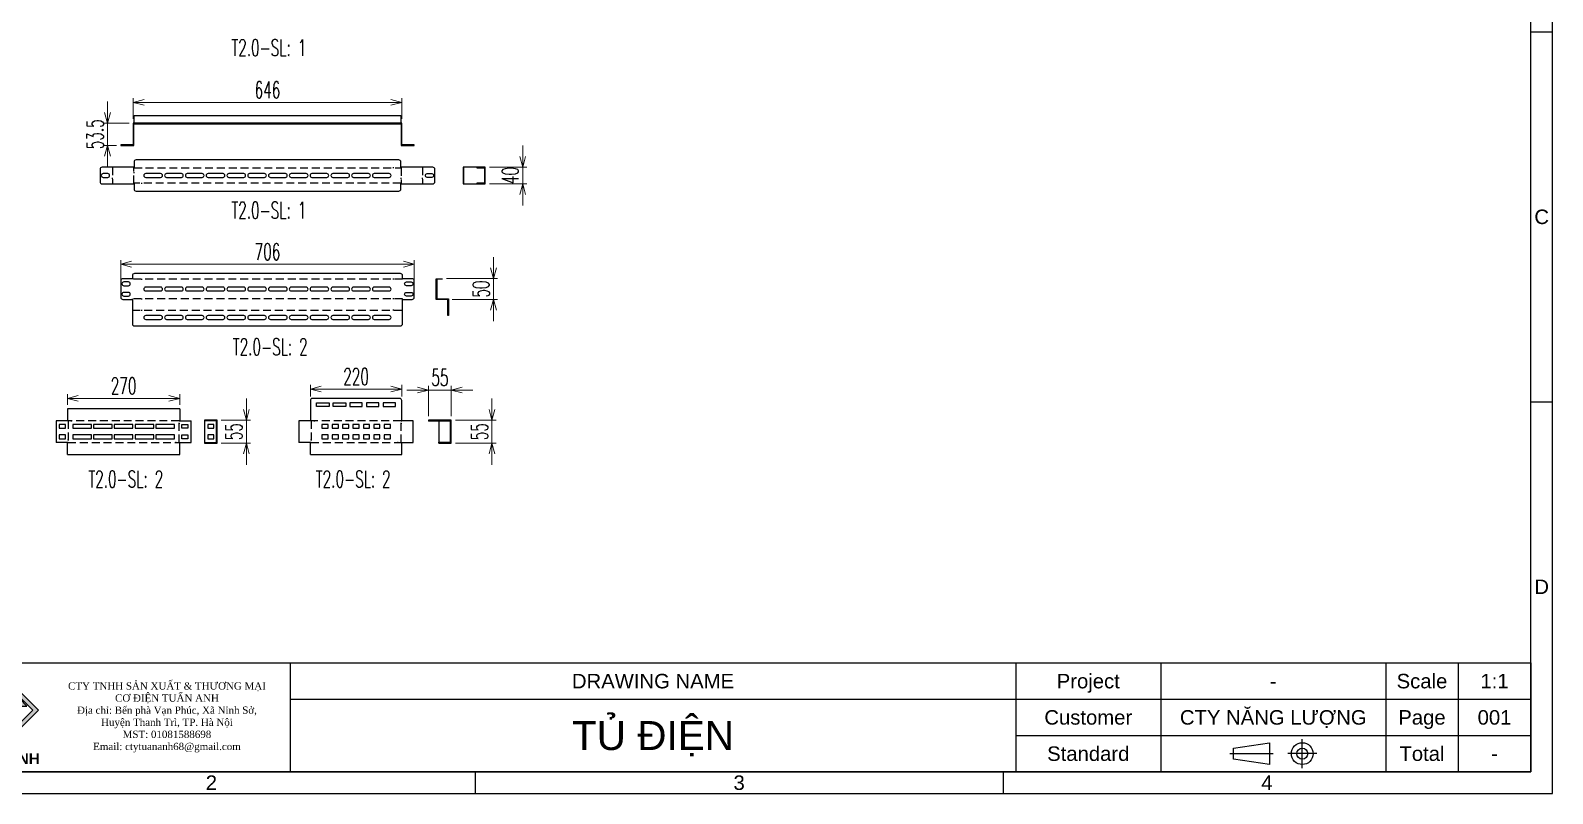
# Model space of a CAD drawing. Header units: millimetres. Extents: x -4798 to 103231, y 23514 to 54248.
# Drawn here: x 18999 to 22660, y 38868 to 40704 of the extents above; entities that cross this region are included whole.
import ezdxf
from ezdxf.enums import TextEntityAlignment as Align

# ---------------------------------------------------------------- set-up
doc = ezdxf.new("R2010")
doc.units = ezdxf.units.MM
doc.header["$LTSCALE"] = 3
doc.linetypes.add('HIDDEN', pattern=[9.525, 6.35, -3.175])
doc.layers.add('@.DIM', color=8, linetype='Continuous', transparency=0.2)
for name, color, linetype in [('@.HIDDEN', 8, 'HIDDEN'), ('@.TEXT', 7, 'Continuous'), ('@.VISIBLE', 7, 'Continuous'), ('dim', 7, 'Continuous')]:
    doc.layers.add(name, color=color, linetype=linetype)
doc.styles.add('Ann_w01', font='romans.shx', dxfattribs={"width": 0.6, "bigfont": 'chineset.shx'})
doc.styles.add('Arial', font='arial.ttf')
doc.dimstyles.new('Dim 01_SC20', dxfattribs={"dimscale": 20, "dimtxt": 2, "dimasz": 1.3, "dimexe": 0.5, "dimexo": 0.5, "dimgap": 0.5, "dimtad": 1, "dimdec": 1, "dimzin": 12, "dimdsep": 46, "dimtxsty": 'Ann_w01', "dimblk": 'OPEN30', "dimcen": 1.5, "dimclrd": 6, "dimclre": 6, "dimclrt": 3, "dimadec": 1, "dimazin": 3, "dimtm": 1e-09, "dimtfac": 1, "dimtdec": 1, "dimtix": 1, "dimtmove": 0, "dimatfit": 3, "dimldrblk": 'OPEN30', "dimfxl": 0, "dimtolj": 1, "dimlwd": 0, "dimlwe": 0, "dimarcsym": 0})

# ---------------------------------------------------------------- blocks, each defined once
blk = doc.blocks.new('Standard ISO')
at = {"color": 6}
for p, q in [((-6, 0), (0, 0)), ((6, 0), (2, 0)), ((4, -2), (4, 2))]:
    blk.add_line(p, q, dxfattribs=at)
blk.add_lwpolyline([(-0.5, 1.5), (-0.5, -1.5), (-5.5, -0.75), (-5.5, 0.75), (-0.5, 1.5)])
for radius in [1.5, 0.75]:
    blk.add_circle((4, 0), radius)
blk = doc.blocks.new('A$C4dbb82d6')
at = {"layer": '@.VISIBLE'}
h = blk.add_hatch(color=30, dxfattribs=at)
h.dxf.hatch_style = 1
h.paths.add_polyline_path([(0.21, 4.97), (3.62, 1.56), (3.62, 5.97), (1.92, 5.97), (1.3, 5.35), (3.12, 5.35), (3.12, 2.59), (0.74, 4.97), (3.75, 7.98), (3.75, 8.51)])
h = blk.add_hatch(color=150, dxfattribs=at)
h.dxf.hatch_style = 1
h.paths.add_polyline_path([(6.76, 4.97), (4.37, 2.59), (4.37, 5.35), (6.2, 5.35), (5.58, 5.97), (3.88, 5.97), (3.88, 1.56), (7.29, 4.97), (3.75, 8.51), (3.75, 7.98)])
at = {"layer": '@.VISIBLE', "color": 30}
blk.add_lwpolyline([(3.62, 5.97), (3.62, 1.56), (0.21, 4.97), (3.75, 8.51), (3.75, 7.98), (0.74, 4.97), (3.12, 2.59), (3.12, 5.35), (1.3, 5.35), (1.92, 5.97)], close=True, dxfattribs=at)
at = {"layer": '@.VISIBLE', "color": 150}
blk.add_lwpolyline([(3.88, 5.97), (3.88, 1.56), (7.29, 4.97), (3.75, 8.51), (3.75, 7.98), (6.76, 4.97), (4.37, 2.59), (4.37, 5.35), (6.2, 5.35), (5.58, 5.97)], close=True, dxfattribs=at)
at = {"layer": '@.VISIBLE', "color": 30, "insert": (3.75, 0.51), "char_height": 1, "attachment_point": 5, "style": 'Ann_w01'}
blk.add_mtext_dynamic_manual_height_columns('{\\fArial|b1|i0|c0|p34;\\W1;TUAN ANH}', width=7.5, gutter_width=49.6, heights=[0], dxfattribs=at)
blk = doc.blocks.new('KHUNG BAN VE (Made by Tung)')
at = {"layer": '@.VISIBLE', "color": 8}
for p, q in [((294, 105), (297, 105)), ((294, 54), (297, 54)), ((123, 18), (123, 3)), ((223, 18), (223, 3)), ((243, 18), (243, 3)), ((274, 18), (274, 3)), ((284, 18), (284, 3)), ((123, 13), (294, 13)), ((223, 8), (294, 8)), ((148.5, 3), (148.5, 0)), ((221.25, 3), (221.25, 0))]:
    blk.add_line(p, q, dxfattribs=at)
for points in [[(0, 0), (297, 0), (297, 210), (0, 210)], [(3, 3), (294, 3), (294, 207), (3, 207)], [(3, 18), (294, 18), (294, 3), (3, 3)]]:
    blk.add_lwpolyline(points, close=True, dxfattribs=at)
at = {"xscale": 1.5, "yscale": 1.5, "zscale": 1.5}
blk.add_blockref('A$C4dbb82d6', (77.375, 4.041), dxfattribs=at)
blk.add_blockref('Standard ISO', (258.5, 5.5))
at = {"layer": '@.TEXT', "color": 1, "style": 'Arial'}
for s, p in [('C', (295.5, 79.5)), ('D', (295.5, 28.5)), ('2', (112.125, 1.5)), ('3', (184.875, 1.5)), ('4', (257.625, 1.5))]:
    blk.add_text(s, height=2, dxfattribs=at).set_placement(p, align=Align.MIDDLE_CENTER)
at = {"layer": '@.TEXT', "color": 2, "style": 'Arial'}
for s, p in [('DRAWING NAME', (173, 15.5)), ('Project', (233, 15.5)), ('Scale', (279, 15.5)), ('Customer', (233, 10.5)), ('Page', (279, 10.5)), ('Standard', (233, 5.5)), ('Total', (279, 5.5))]:
    blk.add_text(s, height=2, dxfattribs=at).set_placement(p, align=Align.MIDDLE_CENTER)
at = {"layer": '@.TEXT', "color": 1, "style": 'Arial'}
for tag, height, p in [('DESIGNER_NAME', 2, (38, 15.5)), ('PROJECT_CODE', 2, (258.5, 15.5)), ('SCALE', 2, (289, 15.5)), ('APPROVED_NAME', 2, (38, 10.5)), ('CUSTOMER_NAME', 2, (258.5, 10.5)), ('PAGE', 2, (289, 10.5)), ('DRAWING_NAME', 4, (173, 8)), ('TOTAL', 2, (289, 5.5))]:
    blk.add_attdef(tag, text='', height=height, dxfattribs=at).set_placement(p, align=Align.MIDDLE_CENTER)
at = {"layer": '@.VISIBLE', "color": 30, "insert": (106, 10.5), "char_height": 1, "attachment_point": 5, "style": 'Ann_w01'}
blk.add_mtext_dynamic_manual_height_columns('{\\fTimes New Roman|b0|i0|c0|p18;\\W1;CTY TNHH SẢN XUẤT & THƯƠNG MẠI CƠ ĐIỆN TUẤN ANH\\PĐịa chỉ: Bến phà Vạn Phúc, Xã Ninh Sở, Huyện Thanh Trì, TP. Hà Nội\\PMST: 01081588698\\PEmail: ctytuananh68@gmail.com}', width=28.70976, gutter_width=99.197, heights=[0], dxfattribs=at)
blk = doc.blocks.new('_Open30')
at = {"color": 0, "linetype": 'ByBlock', "lineweight": -2}
for p, q in [((-1, 0.27), (0, 0)), ((0, 0), (-1, -0.27)), ((0, 0), (-1, 0))]:
    blk.add_line(p, q, dxfattribs=at)
blk = doc.blocks.new('*D263')
at = {"layer": '@.VISIBLE', "color": 6, "lineweight": 0}
for p, q in [((19671.9, 39823.3), (19671.9, 39850.9)), ((19697.9, 39840.9), (19865.9, 39840.9)), ((19891.9, 39823.3), (19891.9, 39850.9))]:
    blk.add_line(p, q, dxfattribs=at)
at = {"layer": 'Defpoints', "color": 0}
for p in [(19891.9, 39840.9), (19671.9, 39813.3), (19891.9, 39813.3)]:
    blk.add_point(p, dxfattribs=at)
at = {"layer": '@.VISIBLE', "color": 6, "lineweight": 0, "xscale": 26, "yscale": 26, "zscale": 26, "rotation": 180}
blk.add_blockref('_Open30', (19671.9, 39840.9), dxfattribs=at)
at = {"layer": '@.VISIBLE', "color": 6, "lineweight": 0, "xscale": 26, "yscale": 26, "zscale": 26}
blk.add_blockref('_Open30', (19891.9, 39840.9), dxfattribs=at)
at = {"layer": '@.VISIBLE', "color": 3, "insert": (19781.9, 39870.9), "char_height": 40, "attachment_point": 5, "style": 'Ann_w01'}
blk.add_mtext('\\A1;220', dxfattribs=at)
blk = doc.blocks.new('*D264')
at = {"layer": '@.VISIBLE', "color": 6, "lineweight": 0}
for p, q in [((20108.8, 39791.9), (20108.8, 39817.9)), ((20021, 39765.9), (20118.8, 39765.9)), ((20108.8, 39765.9), (20108.8, 39710.9)), ((20021, 39710.9), (20118.8, 39710.9)), ((20108.8, 39684.9), (20108.8, 39658.9))]:
    blk.add_line(p, q, dxfattribs=at)
at = {"layer": 'Defpoints', "color": 0}
for p in [(20011, 39765.9), (20011, 39710.9), (20108.8, 39710.9)]:
    blk.add_point(p, dxfattribs=at)
at = {"layer": '@.VISIBLE', "color": 6, "lineweight": 0, "xscale": 26, "yscale": 26, "zscale": 26}
for p, rotation in [((20108.8, 39765.9), 270), ((20108.8, 39710.9), 90)]:
    blk.add_blockref('_Open30', p, dxfattribs=dict(at, rotation=rotation))
at = {"layer": '@.VISIBLE', "color": 3, "insert": (20078.8, 39738.4), "char_height": 40, "attachment_point": 5, "rotation": 90, "style": 'Ann_w01'}
blk.add_mtext('\\A1;55', dxfattribs=at)
blk = doc.blocks.new('*U274')
at = {"layer": '@.VISIBLE'}
for points in [[(-7.5, 8), (7.5, 8), (7.5, 17), (-7.5, 17)], [(-7.5, -17), (7.5, -17), (7.5, -8), (-7.5, -8)]]:
    blk.add_lwpolyline(points, close=True, dxfattribs=at)
blk = doc.blocks.new('*U275')
at = {"layer": '@.VISIBLE', "color": 0, "linetype": 'ByBlock', "lineweight": -2}
for p in [(0, 0), (25, 0), (50, 0), (75, 0), (100, 0), (125, 0), (150, 0)]:
    blk.add_blockref('*U274', p, dxfattribs=at)
blk = doc.blocks.new('*D276')
at = {"layer": '@.DIM', "color": 6, "lineweight": 0}
for p, q in [((19517.9, 39791.9), (19517.9, 39817.9)), ((19457.5, 39765.9), (19527.9, 39765.9)), ((19517.9, 39765.9), (19517.9, 39710.9)), ((19457.5, 39710.9), (19527.9, 39710.9)), ((19517.9, 39684.9), (19517.9, 39658.9))]:
    blk.add_line(p, q, dxfattribs=at)
at = {"layer": 'Defpoints', "color": 0}
for p in [(19447.5, 39765.9), (19447.5, 39710.9), (19517.9, 39710.9)]:
    blk.add_point(p, dxfattribs=at)
at = {"layer": '@.DIM', "color": 6, "lineweight": 0, "xscale": 26, "yscale": 26, "zscale": 26}
for p, rotation in [((19517.9, 39765.9), 270), ((19517.9, 39710.9), 90)]:
    blk.add_blockref('_Open30', p, dxfattribs=dict(at, rotation=rotation))
at = {"layer": '@.DIM', "color": 3, "insert": (19487.9, 39738.4), "char_height": 40, "attachment_point": 5, "rotation": 90, "style": 'Ann_w01'}
blk.add_mtext('\\A1;55', dxfattribs=at)
blk = doc.blocks.new('*D277')
at = {"layer": '@.DIM', "color": 6, "lineweight": 0}
for p, q in [((19087.6, 39803.3), (19087.6, 39828.4)), ((19331.6, 39818.4), (19113.6, 39818.4)), ((19357.6, 39803.3), (19357.6, 39828.4))]:
    blk.add_line(p, q, dxfattribs=at)
at = {"layer": 'Defpoints', "color": 0}
for p in [(19087.6, 39818.4), (19087.6, 39793.3), (19357.6, 39793.3)]:
    blk.add_point(p, dxfattribs=at)
at = {"layer": '@.DIM', "color": 6, "lineweight": 0, "xscale": 26, "yscale": 26, "zscale": 26, "rotation": 180}
blk.add_blockref('_Open30', (19087.6, 39818.4), dxfattribs=at)
at = {"layer": '@.DIM', "color": 6, "lineweight": 0, "xscale": 26, "yscale": 26, "zscale": 26}
blk.add_blockref('_Open30', (19357.6, 39818.4), dxfattribs=at)
at = {"layer": '@.DIM', "color": 3, "insert": (19222.6, 39848.4), "char_height": 40, "attachment_point": 5, "style": 'Ann_w01'}
blk.add_mtext('\\A1;270', dxfattribs=at)
blk = doc.blocks.new('*U278')
at = {"color": 1}
blk.add_lwpolyline([(-22.5, -4.5), (22.5, -4.5), (22.5, 4.5), (-22.5, 4.5)], close=True, dxfattribs=at)
blk = doc.blocks.new('*U279')
at = {"color": 0, "linetype": 'ByBlock', "lineweight": -2}
for p in [(0, 0), (50, 0), (100, 0), (150, 0), (200, 0)]:
    blk.add_blockref('*U278', p, dxfattribs=at)
blk = doc.blocks.new('*U280')
at = {"color": 1}
blk.add_lwpolyline([(-22.5, -4.5), (22.5, -4.5), (22.5, 4.5), (-22.5, 4.5)], close=True, dxfattribs=at)
blk = doc.blocks.new('*U281')
at = {"color": 0, "linetype": 'ByBlock', "lineweight": -2}
for p in [(0, 0), (50, 0), (100, 0), (150, 0), (200, 0)]:
    blk.add_blockref('*U280', p, dxfattribs=at)
blk = doc.blocks.new('*U286')
at = {"layer": '@.VISIBLE'}
blk.add_lwpolyline([(-18, -4.5), (18, -4.5, 0.414214), (22.5, 0), (22.5, 0, 0.414214), (18, 4.5), (-18, 4.5, 0.414214), (-22.5, 0), (-22.5, 0, 0.414214)], format="xyb", close=True, dxfattribs=at)
blk = doc.blocks.new('*U287')
at = {"layer": '@.VISIBLE', "color": 0, "linetype": 'ByBlock', "lineweight": -2}
for p in [(0, 0), (50, 0), (100, 0), (150, 0), (200, 0), (250, 0), (300, 0), (350, 0), (400, 0), (450, 0), (500, 0), (550, 0)]:
    blk.add_blockref('*U286', p, dxfattribs=at)
blk = doc.blocks.new('Oval 20x9')
at = {"layer": '@.VISIBLE', "color": 2}
blk.add_lwpolyline([(-5.5, -4.5), (5.5, -4.5, 0.414214), (10, 0), (10, 0, 0.414214), (5.5, 4.5), (-5.5, 4.5, 0.414214), (-10, 0), (-10, 0, 0.414214)], format="xyb", close=True, dxfattribs=at)
blk = doc.blocks.new('*D288')
at = {"layer": 'Defpoints', "color": 0}
for p in [(19215.8, 40141.3), (19215.8, 40061.5), (19921.8, 40061.5)]:
    blk.add_point(p, dxfattribs=at)
at = {"layer": 'dim', "color": 6, "lineweight": 0}
for p, q in [((19215.8, 40071.5), (19215.8, 40151.3)), ((19895.8, 40141.3), (19241.8, 40141.3)), ((19921.8, 40071.5), (19921.8, 40151.3))]:
    blk.add_line(p, q, dxfattribs=at)
at = {"layer": 'dim', "color": 6, "lineweight": 0, "xscale": 26, "yscale": 26, "zscale": 26, "rotation": 180}
blk.add_blockref('_Open30', (19215.8, 40141.3), dxfattribs=at)
at = {"layer": 'dim', "color": 6, "lineweight": 0, "xscale": 26, "yscale": 26, "zscale": 26}
blk.add_blockref('_Open30', (19921.8, 40141.3), dxfattribs=at)
at = {"layer": 'dim', "color": 3, "insert": (19568.8, 40171.3), "char_height": 40, "attachment_point": 5, "style": 'Ann_w01'}
blk.add_mtext('\\A1;706', dxfattribs=at)
blk = doc.blocks.new('*U289')
at = {"layer": '@.VISIBLE'}
blk.add_lwpolyline([(-18, -4.5), (18, -4.5, 0.414214), (22.5, 0), (22.5, 0, 0.414214), (18, 4.5), (-18, 4.5, 0.414214), (-22.5, 0), (-22.5, 0, 0.414214)], format="xyb", close=True, dxfattribs=at)
blk = doc.blocks.new('*U290')
at = {"layer": '@.VISIBLE', "color": 0, "linetype": 'ByBlock', "lineweight": -2}
for p in [(0, 0), (50, 0), (100, 0), (150, 0), (200, 0), (250, 0), (300, 0), (350, 0), (400, 0), (450, 0), (500, 0), (550, 0)]:
    blk.add_blockref('*U289', p, dxfattribs=at)
blk = doc.blocks.new('*U291')
at = {"layer": '@.VISIBLE'}
blk.add_lwpolyline([(-18, -4.5), (18, -4.5, 0.414214), (22.5, 0), (22.5, 0, 0.414214), (18, 4.5), (-18, 4.5, 0.414214), (-22.5, 0), (-22.5, 0, 0.414214)], format="xyb", close=True, dxfattribs=at)
blk = doc.blocks.new('*U292')
at = {"layer": '@.VISIBLE', "color": 0, "linetype": 'ByBlock', "lineweight": -2}
for p in [(0, 0), (50, 0), (100, 0), (150, 0), (200, 0), (250, 0), (300, 0), (350, 0), (400, 0), (450, 0), (500, 0), (550, 0)]:
    blk.add_blockref('*U291', p, dxfattribs=at)
blk = doc.blocks.new('*D296')
at = {"layer": 'Defpoints', "color": 0}
for p in [(19891.8, 40530.6), (19245.8, 40480.6), (19891.8, 40480.6)]:
    blk.add_point(p, dxfattribs=at)
at = {"layer": 'dim', "color": 6, "lineweight": 0}
for p, q in [((19245.8, 40490.6), (19245.8, 40540.6)), ((19891.8, 40490.6), (19891.8, 40540.6)), ((19271.8, 40530.6), (19865.8, 40530.6))]:
    blk.add_line(p, q, dxfattribs=at)
at = {"layer": 'dim', "color": 6, "lineweight": 0, "xscale": 26, "yscale": 26, "zscale": 26, "rotation": 180}
blk.add_blockref('_Open30', (19245.8, 40530.6), dxfattribs=at)
at = {"layer": 'dim', "color": 6, "lineweight": 0, "xscale": 26, "yscale": 26, "zscale": 26}
blk.add_blockref('_Open30', (19891.8, 40530.6), dxfattribs=at)
at = {"layer": 'dim', "color": 3, "insert": (19568.8, 40560.6), "char_height": 40, "attachment_point": 5, "style": 'Ann_w01'}
blk.add_mtext('\\A1;646', dxfattribs=at)
blk = doc.blocks.new('*D297')
at = {"layer": 'Defpoints', "color": 0}
for p in [(19183.9, 40480.6), (19245.8, 40480.6), (19215.8, 40427.1)]:
    blk.add_point(p, dxfattribs=at)
at = {"layer": 'dim', "color": 6, "lineweight": 0}
for p, q in [((19183.9, 40506.6), (19183.9, 40532.6)), ((19235.8, 40480.6), (19173.9, 40480.6)), ((19183.9, 40427.1), (19183.9, 40480.6)), ((19205.8, 40427.1), (19173.9, 40427.1)), ((19183.9, 40401.1), (19183.9, 40375.1))]:
    blk.add_line(p, q, dxfattribs=at)
at = {"layer": 'dim', "color": 6, "lineweight": 0, "xscale": 26, "yscale": 26, "zscale": 26}
for p, rotation in [((19183.9, 40480.6), 270), ((19183.9, 40427.1), 90)]:
    blk.add_blockref('_Open30', p, dxfattribs=dict(at, rotation=rotation))
at = {"layer": 'dim', "color": 3, "insert": (19153.9, 40453.9), "char_height": 40, "attachment_point": 5, "rotation": 90, "style": 'Ann_w01'}
blk.add_mtext('\\A1;53.5', dxfattribs=at)
blk = doc.blocks.new('*D318')
at = {"layer": '@.VISIBLE', "color": 6, "lineweight": 0}
for p, q in [((20182.8, 40400.6), (20182.8, 40426.6)), ((20102.7, 40374.6), (20192.8, 40374.6)), ((20182.8, 40334.6), (20182.8, 40374.6)), ((20102.7, 40334.6), (20192.8, 40334.6)), ((20182.8, 40308.6), (20182.8, 40282.6))]:
    blk.add_line(p, q, dxfattribs=at)
at = {"layer": 'Defpoints', "color": 0}
for p in [(20092.7, 40374.6), (20182.8, 40374.6), (20092.7, 40334.6)]:
    blk.add_point(p, dxfattribs=at)
at = {"layer": '@.VISIBLE', "color": 6, "lineweight": 0, "xscale": 26, "yscale": 26, "zscale": 26}
for p, rotation in [((20182.8, 40374.6), 270), ((20182.8, 40334.6), 90)]:
    blk.add_blockref('_Open30', p, dxfattribs=dict(at, rotation=rotation))
at = {"layer": '@.VISIBLE', "color": 3, "insert": (20152.8, 40354.6), "char_height": 40, "attachment_point": 5, "rotation": 90, "style": 'Ann_w01'}
blk.add_mtext('\\A1;40', dxfattribs=at)
blk = doc.blocks.new('*D319')
at = {"layer": '@.VISIBLE', "color": 6, "lineweight": 0}
for p, q in [((20112.5, 40132.5), (20112.5, 40158.5)), ((19999.3, 40106.5), (20122.5, 40106.5)), ((20112.5, 40106.5), (20112.5, 40056.5)), ((20012.8, 40056.5), (20122.5, 40056.5)), ((20112.5, 40030.5), (20112.5, 40004.5))]:
    blk.add_line(p, q, dxfattribs=at)
at = {"layer": 'Defpoints', "color": 0}
for p in [(19989.3, 40106.5), (20002.8, 40056.5), (20112.5, 40056.5)]:
    blk.add_point(p, dxfattribs=at)
at = {"layer": '@.VISIBLE', "color": 6, "lineweight": 0, "xscale": 26, "yscale": 26, "zscale": 26}
for p, rotation in [((20112.5, 40106.5), 270), ((20112.5, 40056.5), 90)]:
    blk.add_blockref('_Open30', p, dxfattribs=dict(at, rotation=rotation))
at = {"layer": '@.VISIBLE', "color": 3, "insert": (20082.5, 40081.5), "char_height": 40, "attachment_point": 5, "rotation": 90, "style": 'Ann_w01'}
blk.add_mtext('\\A1;50', dxfattribs=at)
blk = doc.blocks.new('*D320')
at = {"layer": '@.VISIBLE', "color": 6, "lineweight": 0}
for p, q in [((19956, 39775.9), (19956, 39848.6)), ((20011, 39775.9), (20011, 39848.6)), ((19930, 39838.6), (19904, 39838.6)), ((20011, 39838.6), (19956, 39838.6)), ((20037, 39838.6), (20063, 39838.6))]:
    blk.add_line(p, q, dxfattribs=at)
at = {"layer": 'Defpoints', "color": 0}
for p in [(19956, 39838.6), (19956, 39765.9), (20011, 39765.9)]:
    blk.add_point(p, dxfattribs=at)
at = {"layer": '@.VISIBLE', "color": 6, "lineweight": 0, "xscale": 26, "yscale": 26, "zscale": 26}
blk.add_blockref('_Open30', (19956, 39838.6), dxfattribs=at)
at = {"layer": '@.VISIBLE', "color": 6, "lineweight": 0, "xscale": 26, "yscale": 26, "zscale": 26, "rotation": 180}
blk.add_blockref('_Open30', (20011, 39838.6), dxfattribs=at)
at = {"layer": '@.VISIBLE', "color": 3, "insert": (19983.5, 39868.6), "char_height": 40, "attachment_point": 5, "style": 'Ann_w01'}
blk.add_mtext('\\A1;55', dxfattribs=at)

msp = doc.modelspace()

# ---------------------------------------------------------------- linework, layer by layer
for p, q in [((20039.2, 40354.58), (20040.7, 40354.58)), ((20039.2, 40354.58), (20040.7, 40354.58)), ((20040.7, 40374.58), (20040.7, 40334.58))]:
    msp.add_line(p, q)
msp.add_lwpolyline([(20039.2, 40334.58), (20092.7, 40334.58), (20092.7, 40374.58), (20039.2, 40374.58)], close=True)
msp.add_lwpolyline([(20072.7, 40374.58), (20072.7, 40373.08), (20091.2, 40373.08), (20091.2, 40336.08), (20072.7, 40336.08), (20072.7, 40334.58)])
at = {"layer": '@.HIDDEN', "linetype": 'HIDDEN'}
for p, q in [((19196.16, 40374.58), (19196.16, 40334.58)), ((19941.36, 40374.58), (19941.36, 40334.58)), ((19243.76, 40030.37), (19893.76, 40030.37))]:
    msp.add_line(p, q, dxfattribs=at)
msp.add_lwpolyline([(19890.46, 40335.88), (19247.06, 40335.88), (19247.06, 40373.28), (19890.46, 40373.28)], close=True, dxfattribs=at)
for points in [[(19893.76, 40105.17), (19243.76, 40105.17)], [(19893.76, 40057.77), (19243.76, 40057.77)]]:
    msp.add_lwpolyline(points, dxfattribs=at)
at = {"layer": '@.HIDDEN'}
for points in [[(19088.87, 39712.23), (19356.27, 39712.23), (19356.27, 39764.63), (19088.87, 39764.63)], [(19673.6, 39712.23), (19890.2, 39712.23), (19890.2, 39764.63), (19673.6, 39764.63)]]:
    msp.add_lwpolyline(points, close=True, dxfattribs=at)
at = {"layer": '@.VISIBLE', "color": 1}
for p, q in [((19196.16, 40362.44), (19196.16, 40360.44)), ((19247.06, 40362.44), (19247.06, 40360.44)), ((19265.13, 40373.28), (19267.13, 40373.28)), ((19872.39, 40373.28), (19870.39, 40373.28)), ((19890.46, 40362.44), (19890.46, 40360.44)), ((19941.36, 40362.44), (19941.36, 40360.44)), ((19196.16, 40346.73), (19196.16, 40348.73)), ((19247.06, 40346.73), (19247.06, 40348.73)), ((19265.13, 40335.88), (19267.13, 40335.88)), ((19872.39, 40335.88), (19870.39, 40335.88)), ((19890.46, 40346.73), (19890.46, 40348.73)), ((19941.36, 40346.73), (19941.36, 40348.73)), ((19265.13, 40105.17), (19267.13, 40105.17)), ((19872.39, 40105.17), (19870.39, 40105.17)), ((19265.13, 40057.77), (19267.13, 40057.77)), ((19265.13, 40030.37), (19267.13, 40030.37)), ((19872.39, 40057.77), (19870.39, 40057.77)), ((19872.39, 40030.37), (19870.39, 40030.37))]:
    msp.add_line(p, q, dxfattribs=at)
at = {"layer": '@.VISIBLE'}
for p, q in [((19247.76, 40374.58), (19247.76, 40373.28)), ((19889.76, 40374.58), (19889.76, 40373.28)), ((19247.76, 40334.58), (19247.76, 40335.88)), ((19889.76, 40334.58), (19889.76, 40335.88)), ((19243.76, 40106.47), (19243.76, 40105.17)), ((19893.76, 40106.47), (19893.76, 40105.17)), ((19974.3, 40093.97), (19975.8, 40093.97)), ((19974.3, 40068.97), (19975.8, 40068.97)), ((19243.76, 40056.47), (19243.76, 40057.77)), ((19893.76, 40056.47), (19893.76, 40057.77)), ((19088.87, 39764.13), (19087.57, 39764.13)), ((19088.87, 39759.07), (19088.87, 39757.07)), ((19095.83, 39764.63), (19097.83, 39764.63)), ((19349.31, 39764.63), (19347.31, 39764.63)), ((19356.27, 39764.13), (19357.57, 39764.13)), ((19356.27, 39759.07), (19356.27, 39757.07)), ((19673.6, 39764.13), (19671.9, 39764.13)), ((19673.6, 39759.07), (19673.6, 39757.07)), ((19680.56, 39764.63), (19682.56, 39764.63)), ((19883.24, 39764.63), (19881.24, 39764.63)), ((19890.2, 39764.13), (19891.9, 39764.13)), ((19890.2, 39759.07), (19890.2, 39757.07)), ((19956.04, 39765.93), (19956.04, 39763.93)), ((19971.04, 39765.93), (19971.04, 39763.93)), ((19088.87, 39712.73), (19087.57, 39712.73)), ((19088.87, 39717.8), (19088.87, 39719.8)), ((19095.83, 39712.23), (19097.83, 39712.23)), ((19349.31, 39712.23), (19347.31, 39712.23)), ((19356.27, 39717.8), (19356.27, 39719.8)), ((19356.27, 39712.73), (19357.57, 39712.73)), ((19673.6, 39712.73), (19671.9, 39712.73)), ((19673.6, 39717.8), (19673.6, 39719.8)), ((19680.56, 39712.23), (19682.56, 39712.23)), ((19883.24, 39712.23), (19881.24, 39712.23)), ((19890.2, 39717.8), (19890.2, 39719.8)), ((19890.2, 39712.73), (19891.9, 39712.73)), ((19981.04, 39710.93), (19981.04, 39712.93))]:
    msp.add_line(p, q, dxfattribs=at)
for points in [[(19921.76, 40428.64), (19891.76, 40428.64), (19891.76, 40480.64), (19245.76, 40480.64), (19245.76, 40428.64), (19215.76, 40428.64), (19215.76, 40427.14), (19247.26, 40427.14), (19247.26, 40479.14), (19890.26, 40479.14), (19890.26, 40427.14), (19921.76, 40427.14)], [(19989.3, 40104.97), (19975.8, 40104.97), (19975.8, 40057.97), (20004.3, 40057.97), (20004.3, 40017.97), (20002.8, 40017.97), (20002.8, 40056.47), (19974.3, 40056.47), (19974.3, 40106.47), (19989.3, 40106.47)], [(19716.9, 39798.83), (19686.9, 39798.83), (19686.9, 39807.83), (19716.9, 39807.83)], [(19756.9, 39798.83), (19726.9, 39798.83), (19726.9, 39807.83), (19756.9, 39807.83)], [(19766.9, 39798.83), (19796.9, 39798.83), (19796.9, 39807.83), (19766.9, 39807.83)], [(19806.9, 39798.83), (19836.9, 39798.83), (19836.9, 39807.83), (19806.9, 39807.83)], [(19846.9, 39798.83), (19876.9, 39798.83), (19876.9, 39807.83), (19846.9, 39807.83)], [(19067.67, 39746.43), (19082.67, 39746.43), (19082.67, 39755.43), (19067.67, 39755.43)], [(19377.47, 39746.43), (19362.47, 39746.43), (19362.47, 39755.43), (19377.47, 39755.43)], [(19417.52, 39710.93), (19447.52, 39710.93), (19447.52, 39765.93), (19417.52, 39765.93)], [(19425.02, 39746.43), (19440.02, 39746.43), (19440.02, 39755.43), (19425.02, 39755.43)], [(19067.67, 39721.43), (19082.67, 39721.43), (19082.67, 39730.43), (19067.67, 39730.43)], [(19377.47, 39721.43), (19362.47, 39721.43), (19362.47, 39730.43), (19377.47, 39730.43)], [(19425.02, 39721.43), (19440.02, 39721.43), (19440.02, 39730.43), (19425.02, 39730.43)]]:
    msp.add_lwpolyline(points, close=True, dxfattribs=at)
for points in [[(19247.76, 40480.64), (19247.76, 40499.14), (19889.76, 40499.14), (19889.76, 40480.64)], [(19087.57, 39793.33), (19087.57, 39764.13), (19060.17, 39764.13)], [(19357.57, 39793.33), (19087.57, 39793.33)], [(19357.57, 39793.33), (19357.57, 39764.13), (19384.97, 39764.13)], [(19060.17, 39764.13), (19060.17, 39712.73)], [(19384.97, 39712.73), (19384.97, 39764.13)], [(19417.52, 39712.43), (19446.02, 39712.43), (19446.02, 39764.43), (19417.52, 39764.43)], [(19644.5, 39764.13), (19644.5, 39712.73)], [(19919.3, 39712.73), (19919.3, 39764.13)], [(19981.04, 39710.93), (20011.04, 39710.93), (20011.04, 39765.93), (19956.04, 39765.93)], [(19981.04, 39712.93), (20009.04, 39712.93), (20009.04, 39763.93), (19956.04, 39763.93)], [(19981.04, 39763.93), (19981.04, 39712.93)], [(19087.57, 39683.53), (19087.57, 39712.73), (19060.17, 39712.73)], [(19357.57, 39683.53), (19357.57, 39712.73), (19384.97, 39712.73)], [(19671.9, 39683.53), (19671.9, 39712.73), (19644.5, 39712.73)], [(19891.9, 39683.53), (19891.9, 39712.73), (19919.3, 39712.73)], [(19087.57, 39683.53), (19357.57, 39683.53)], [(19671.9, 39683.53), (19891.9, 39683.53)]]:
    msp.add_lwpolyline(points, dxfattribs=at)
for points in [[(19889.76, 40374.58), (19889.76, 40386.98, 0.4142136), (19884.76, 40391.98), (19252.76, 40391.98, 0.4142136), (19247.76, 40386.98), (19247.76, 40374.58)], [(19247.76, 40374.58), (19170.96, 40374.58, 0.4142136), (19165.96, 40369.58), (19165.96, 40339.58, 0.4142136), (19170.96, 40334.58), (19247.76, 40334.58)], [(19889.76, 40334.58), (19966.56, 40334.58, 0.4142136), (19971.56, 40339.58), (19971.56, 40369.58, 0.4142136), (19966.56, 40374.58), (19889.76, 40374.58)], [(19247.76, 40334.58), (19247.76, 40322.18, 0.4142136), (19252.76, 40317.18), (19884.76, 40317.18, 0.4142136), (19889.76, 40322.18), (19889.76, 40334.58)], [(19243.76, 40106.47), (19220.76, 40106.47, 0.4142136), (19215.76, 40101.47), (19215.76, 40061.47, 0.4142136), (19220.76, 40056.47), (19243.76, 40056.47)], [(19893.76, 40106.47), (19893.76, 40113.87, 0.4142136), (19888.76, 40118.87), (19248.76, 40118.87, 0.4142136), (19243.76, 40113.87), (19243.76, 40106.47)], [(19893.76, 40056.47), (19916.76, 40056.47, 0.4142136), (19921.76, 40061.47), (19921.76, 40101.47, 0.4142136), (19916.76, 40106.47), (19893.76, 40106.47)], [(19243.76, 40056.47), (19243.76, 39997.97, 0.4142136), (19248.76, 39992.97), (19888.76, 39992.97, 0.4142136), (19893.76, 39997.97), (19893.76, 40056.47)], [(19919.3, 39764.13), (19891.9, 39764.13), (19891.9, 39813.33, 0.4142136), (19886.9, 39818.33), (19676.9, 39818.33, 0.4142136), (19671.9, 39813.33), (19671.9, 39764.13), (19644.5, 39764.13)]]:
    msp.add_lwpolyline(points, format="xyb", dxfattribs=at)

# ---------------------------------------------------------------- block references
at = {"color": 1}
for name, p in [('*U279', (19122.67, 39750.93)), ('*U281', (19122.67, 39725.93))]:
    msp.add_blockref(name, p, dxfattribs=at)
at = {"layer": '@.VISIBLE'}
ref = msp.add_blockref('KHUNG BAN VE (Made by Tung)', (17476.97, 38867.8), dxfattribs=dict(at, xscale=17.45240288922202, yscale=17.45240288922202, zscale=17.45240288922202))
ref.add_attrib('TOTAL', '-', dxfattribs={"layer": '@.TEXT', "color": 1, "height": 34.9, "style": 'Arial'}).set_placement((22520.72, 38963.79), align=Align.MIDDLE_CENTER)
ref.add_attrib('PAGE', '001', dxfattribs={"layer": '@.TEXT', "color": 1, "height": 34.905, "style": 'Arial'}).set_placement((22520.72, 39051.05), align=Align.MIDDLE_CENTER)
ref.add_attrib('SCALE', '1:1', dxfattribs={"layer": '@.TEXT', "color": 1, "height": 34.905, "style": 'Arial'}).set_placement((22520.72, 39138.31), align=Align.MIDDLE_CENTER)
ref.add_attrib('CUSTOMER_NAME', 'CTY NĂNG LƯỢNG', dxfattribs={"layer": '@.TEXT', "color": 1, "height": 34.9048, "style": 'Arial'}).set_placement((21988.42, 39051.05), align=Align.MIDDLE_CENTER)
ref.add_attrib('PROJECT_CODE', '-', dxfattribs={"layer": '@.TEXT', "color": 1, "height": 34.9, "style": 'Arial'}).set_placement((21988.42, 39138.31), align=Align.MIDDLE_CENTER)
ref.add_attrib('DRAWING_NAME', 'TỦ ĐIỆN', dxfattribs={"layer": '@.TEXT', "color": 1, "height": 69.81, "style": 'Arial'}).set_placement((20496.24, 39007.42), align=Align.MIDDLE_CENTER)
for name, p in [('Oval 20x9', (19178.96, 40354.58)), ('Oval 20x9', (19178.96, 40354.58)), ('*U287', (19293.76, 40354.58)), ('Oval 20x9', (19228.76, 40093.97)), ('Oval 20x9', (19228.76, 40068.97)), ('*U292', (19293.76, 40081.47)), ('*U290', (19293.76, 40012.97)), ('*U275', (19706.9, 39738.43))]:
    msp.add_blockref(name, p, dxfattribs=at)
at = {"layer": '@.VISIBLE', "xscale": -1}
for p in [(19958.56, 40354.58), (19958.56, 40354.58), (19908.76, 40093.97), (19908.76, 40068.97)]:
    msp.add_blockref('Oval 20x9', p, dxfattribs=at)

# ---------------------------------------------------------------- texts
at = {"layer": 'dim', "color": 2, "style": 'Ann_w01', "width": 0.6}
for s, p in [('T2.0-SL: 1', (19571.91, 40662.23)), ('T2.0-SL: 1', (19571.91, 40271.18)), ('T2.0-SL: 2', (19575.33, 39942.52)), ('T2.0-SL: 2', (19227.84, 39624.48)), ('T2.0-SL: 2', (19774.96, 39624.48))]:
    msp.add_text(s, height=40, dxfattribs=at).set_placement(p, align=Align.MIDDLE_CENTER)

# ---------------------------------------------------------------- dimensions: what is measured, and where the dimension line sits
at = {"layer": '@.DIM'}
dim = msp.add_linear_dim(base=(19087.57, 39818.4), p1=(19357.57, 39793.33), p2=(19087.57, 39793.33), dimstyle='Dim 01_SC20', dxfattribs=at)
dim.commit()
dim.dimension.update_dxf_attribs({"geometry": '*D277', "text_midpoint": (19222.57, 39848.4)})
dim = msp.add_linear_dim(base=(19517.9, 39710.93), p1=(19447.52, 39765.93), p2=(19447.52, 39710.93), angle=90, dimstyle='Dim 01_SC20', dxfattribs=at)
dim.commit()
dim.dimension.update_dxf_attribs({"geometry": '*D276', "text_midpoint": (19487.9, 39738.43)})
at = {"layer": '@.VISIBLE'}
for base, p1, p2, picture, middle in [((20182.83, 40374.58), (20092.7, 40334.58), (20092.7, 40374.58), '*D318', (20152.83, 40354.58)), ((20112.47, 40056.47), (19989.3, 40106.47), (20002.8, 40056.47), '*D319', (20082.47, 40081.47)), ((20108.82, 39710.93), (20011.04, 39765.93), (20011.04, 39710.93), '*D264', (20078.82, 39738.43))]:
    dim = msp.add_linear_dim(base=base, p1=p1, p2=p2, angle=90, dimstyle='Dim 01_SC20', dxfattribs=at)
    dim.commit()
    dim.dimension.update_dxf_attribs({"geometry": picture, "text_midpoint": middle})
for base, p1, p2, picture, middle in [((19891.9, 39840.93), (19671.9, 39813.33), (19891.9, 39813.33), '*D263', (19781.9, 39870.93)), ((19956.04, 39838.57), (20011.04, 39765.93), (19956.04, 39765.93), '*D320', (19983.54, 39868.57))]:
    dim = msp.add_linear_dim(base=base, p1=p1, p2=p2, dimstyle='Dim 01_SC20', dxfattribs=at)
    dim.commit()
    dim.dimension.update_dxf_attribs({"geometry": picture, "text_midpoint": middle})
at = {"layer": 'dim'}
dim = msp.add_linear_dim(base=(19891.76, 40530.56), p1=(19245.76, 40480.64), p2=(19891.76, 40480.64), dimstyle='Dim 01_SC20', override={"dimlwd": 0, "dimlwe": 0}, dxfattribs=at)
dim.commit()
dim.dimension.update_dxf_attribs({"geometry": '*D296', "text_midpoint": (19568.76, 40560.56)})
dim = msp.add_linear_dim(base=(19183.93, 40480.64), p1=(19215.76, 40427.14), p2=(19245.76, 40480.64), angle=90, dimstyle='Dim 01_SC20', dxfattribs=at)
dim.commit()
dim.dimension.update_dxf_attribs({"geometry": '*D297', "text_midpoint": (19153.93, 40453.89)})
dim = msp.add_linear_dim(base=(19215.76, 40141.3), p1=(19921.76, 40061.47), p2=(19215.76, 40061.47), dimstyle='Dim 01_SC20', dxfattribs=at)
dim.commit()
dim.dimension.update_dxf_attribs({"geometry": '*D288', "text_midpoint": (19568.76, 40141.3), "dimtype": 160})

doc.saveas('drawing.dxf')
